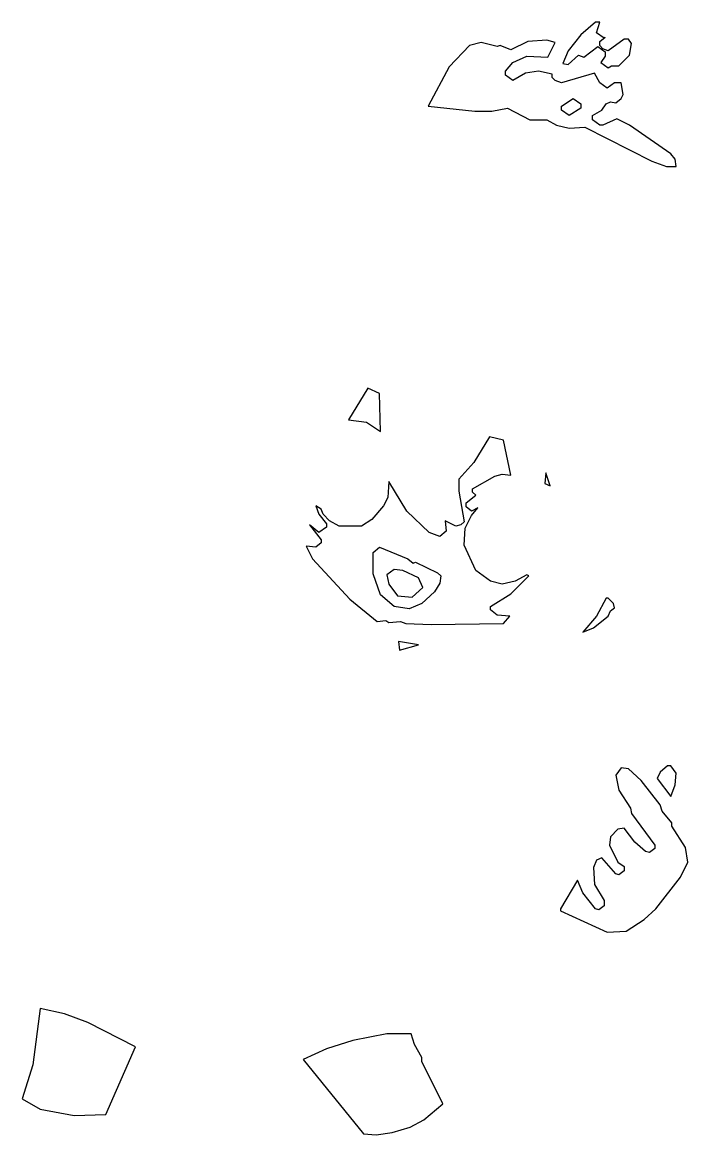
# Model space of a CAD drawing. Header units: millimetres. Extents: x 8.2 to 46.3, y 18 to 81.6.
import ezdxf

# ---------------------------------------------------------------- set-up
doc = ezdxf.new("R2010")
doc.units = ezdxf.units.MM
doc.layers.add('FILL_SKIN', color=7, linetype='Continuous')

msp = doc.modelspace()

# ---------------------------------------------------------------- linework, layer by layer
at = {"layer": 'FILL_SKIN'}
for points in [[(43.086, 80.364), (42.904, 80.606), (42.662, 80.606), (41.753, 79.939), (41.45, 80.061), (41.268, 80.242), (41.268, 80.485), (41.571, 80.727), (41.51, 80.667), (41.086, 80.97), (41.268, 81.576), (41.025, 81.576), (40.177, 80.848), (39.45, 79.939), (39.147, 79.212), (39.45, 79.152), (40.056, 79.697), (40.359, 79.576), (41.147, 80.182), (41.571, 79.879), (41.571, 79.636), (41.328, 79.273), (41.753, 78.97), (41.934, 79.091), (42.359, 79.091), (42.965, 79.697)], [(31.451, 76.788), (34.117, 76.485), (35.087, 76.485), (35.996, 76.667), (37.268, 76), (38.238, 76), (38.783, 75.697), (39.51, 75.515), (40.419, 75.576), (44.237, 73.636), (45.086, 73.333), (45.631, 73.333), (45.57, 73.758), (45.328, 74.061), (42.965, 75.697), (42.237, 76.061), (41.45, 75.697), (41.268, 75.697), (40.844, 76), (40.844, 76.242), (41.389, 76.545), (41.631, 76.909), (41.874, 77.03), (42.177, 76.97), (42.48, 77.212), (42.601, 77.455), (42.48, 78.121), (42.116, 78.121), (41.692, 77.818), (41.268, 78.121), (40.965, 78.667), (39.086, 78.121), (38.723, 78.242), (38.541, 78.424), (38.541, 78.606), (37.753, 78.788), (37.026, 78.667), (36.299, 78.242), (35.875, 78.545), (35.875, 78.788), (36.299, 79.273), (37.087, 79.636), (38.299, 79.576), (38.723, 80.424), (38.238, 80.545), (37.147, 80.485), (36.178, 80), (35.572, 80.242), (35.39, 80.182), (34.481, 80.424), (33.814, 80.242), (32.663, 79.03)], [(39.753, 77.212), (40.177, 76.909), (40.177, 76.667), (39.51, 76.242), (39.086, 76.545), (39.086, 76.788)], [(27.997, 60.667), (26.906, 58.848), (27.936, 58.727), (28.724, 58.182), (28.663, 60.364)], [(35.753, 57.697), (34.966, 57.879), (34.057, 56.424), (33.208, 55.455), (33.208, 54.788), (33.511, 53.03), (33.329, 52.848), (33.026, 52.788), (32.42, 53.091), (32.481, 52.485), (32.117, 52.182), (31.511, 52.424), (30.239, 53.636), (29.209, 55.333), (29.148, 54.424), (28.906, 53.939), (28.239, 53.152), (27.633, 52.788), (26.361, 52.788), (25.815, 53.091), (25.452, 53.455), (25.33, 53.758), (25.027, 53.939), (25.209, 53.455), (25.633, 52.909), (25.633, 52.727), (25.209, 52.424), (24.664, 52.848), (25.33, 52), (25.33, 51.818), (25.027, 51.576), (24.482, 51.636), (24.846, 50.909), (26.967, 48.606), (28.542, 47.333), (29.027, 47.394), (29.209, 47.273), (29.875, 47.333), (30.178, 47.212), (31.633, 47.152), (35.753, 47.212), (36.117, 47.636), (35.39, 47.697), (35.026, 48), (35.026, 48.182), (36.178, 48.909), (37.208, 49.939), (37.087, 50), (36.42, 49.636), (35.693, 49.455), (35.026, 49.636), (34.178, 50.242), (33.511, 51.697), (33.572, 52.667), (33.935, 53.394), (34.299, 53.818), (33.935, 53.636), (33.632, 53.879), (33.632, 54.121), (34.178, 54.545), (33.996, 54.727), (33.996, 54.909), (35.269, 55.636), (35.693, 55.758), (36.178, 55.697)], [(38.177, 55.818), (38.117, 55.212), (38.42, 55.091)], [(28.3, 51.273), (28.663, 51.576), (30.3, 50.909), (30.603, 50.667), (30.724, 50.727), (31.996, 50.121), (32.178, 49.939), (32.117, 49.515), (31.814, 49.03), (31.087, 48.364), (30.36, 48.061), (29.512, 48.182), (28.724, 48.848), (28.3, 50.061)], [(29.088, 50), (29.209, 49.455), (29.694, 48.788), (30.542, 48.727), (31.148, 49.273), (30.906, 49.818), (29.997, 50.242), (29.512, 50.303)], [(41.753, 48.667), (41.631, 48.667), (41.086, 47.636), (40.298, 46.727), (40.904, 46.97), (41.753, 47.636), (41.874, 47.939), (42.116, 48.121), (42.056, 48.364)], [(29.754, 46.182), (29.815, 45.697), (30.906, 46)], [(42.48, 38.97), (42.177, 38.545), (42.359, 37.697), (43.025, 36.667), (43.086, 36.364), (44.419, 34.545), (44.419, 34.364), (44.116, 34.121), (43.874, 34.182), (43.268, 34.727), (42.662, 35.515), (42.298, 35.455), (41.874, 35.03), (41.813, 34.545), (42.298, 33.576), (42.662, 33.333), (42.662, 33.091), (42.359, 32.848), (42.177, 32.909), (41.389, 33.818), (41.086, 33.697), (40.904, 33.273), (40.965, 32.303), (41.51, 31.394), (41.51, 31.091), (41.207, 30.848), (41.025, 30.909), (40.298, 31.818), (39.995, 32.545), (39.026, 30.909), (39.026, 30.788), (41.692, 29.576), (42.783, 29.636), (43.813, 30.303), (44.48, 30.909), (45.873, 32.727), (46.297, 33.576), (46.176, 34.424), (45.389, 35.636), (45.389, 35.818), (44.843, 36.485), (44.722, 36.848), (43.631, 38.242), (42.904, 38.909)], [(45.146, 39.091), (44.722, 38.727), (44.54, 38.364), (45.328, 37.333), (45.57, 38), (45.631, 38.667), (45.328, 39.091)], [(9.272, 25.212), (8.848, 22), (8.242, 20.061), (9.272, 19.455), (11.211, 19.091), (13.029, 19.152), (14.726, 23.03), (11.999, 24.424), (10.666, 24.909)], [(30.481, 23.758), (29.088, 23.758), (27.148, 23.394), (25.633, 22.909), (24.3, 22.303), (27.754, 18.061), (28.482, 18), (29.391, 18.121), (30.421, 18.424), (31.209, 18.848), (32.299, 19.758), (31.087, 22.182), (31.087, 22.424), (30.663, 23.152)]]:
    msp.add_lwpolyline(points, close=True, dxfattribs=at)

doc.saveas('drawing.dxf')
